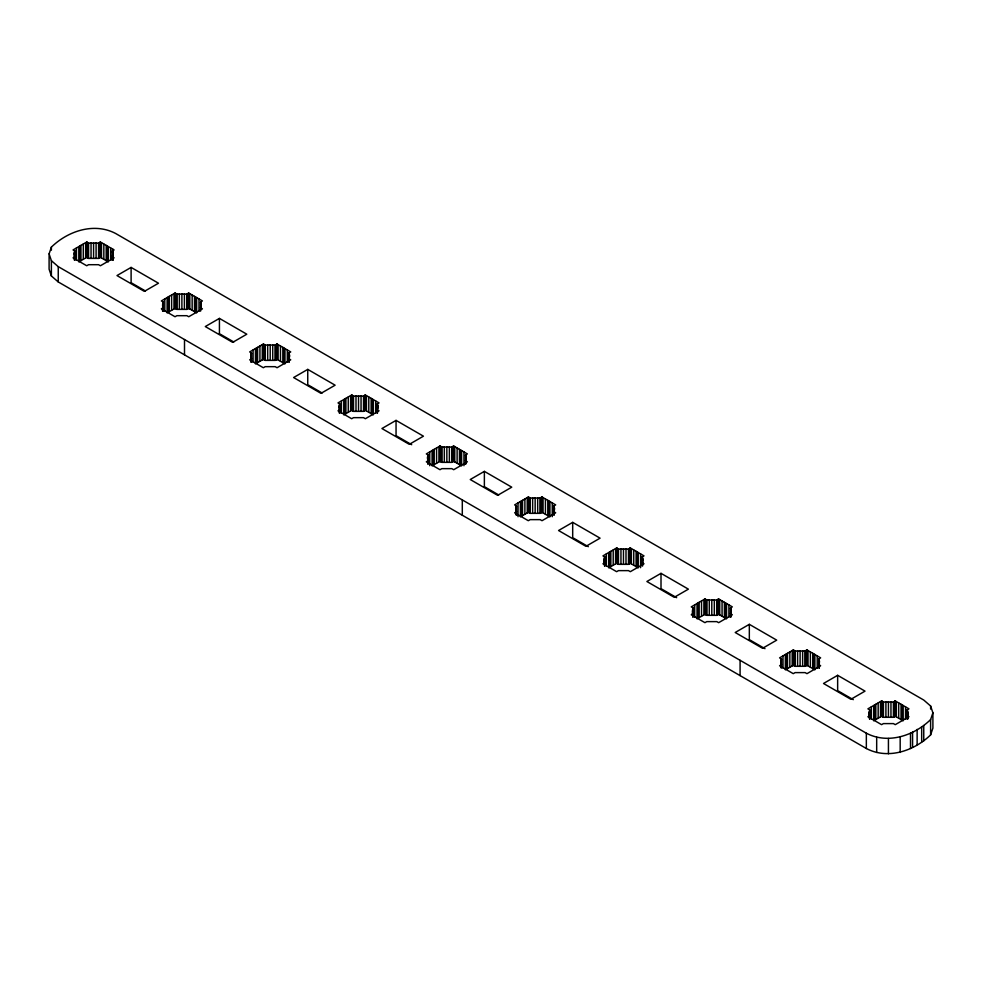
<?xml version="1.0" encoding="UTF-8"?>
<svg xmlns="http://www.w3.org/2000/svg" width="982" height="982" viewBox="0 0 982 982"><rect width="100%" height="100%" fill="white"/><g stroke="black" fill="none" stroke-linecap="round" stroke-linejoin="round"><path stroke-width="1.47" d="M74.865 250.999L74.215 253.896L74.865 256.793L73.036 257.849L86.723 265.754L88.564 264.698L98.581 264.698L100.409 265.754L114.108 257.849L112.267 256.793L112.93 253.896L112.267 250.999L114.108 249.944L100.409 242.038L98.581 243.094L88.564 243.094L86.723 242.038L73.036 249.944L74.865 250.999L74.865 260.181M162.533 311.012L163.184 301.99L161.355 300.934L175.041 293.029L176.87 294.084L186.899 294.084L188.728 293.029L202.427 300.934L200.586 301.99L200.586 311.171M200.586 301.99L201.249 304.886L200.586 307.783L202.427 308.839L188.728 316.744L186.899 315.688L176.87 315.688L175.041 316.744L161.355 308.839L163.184 307.783L162.533 304.886M251.502 352.98L250.852 355.877L251.502 358.774L249.674 359.829L263.36 367.734L265.189 366.667L275.218 366.667L277.047 367.734L290.746 359.829L288.904 358.774L289.567 355.877L288.904 352.98L290.746 351.924L277.047 344.019L275.218 345.075L265.189 345.075L263.36 344.019L249.674 351.924L251.502 352.98L251.502 362.162M339.821 403.97L339.171 406.867L339.821 409.764L337.992 410.82L351.679 418.725L353.508 417.657L363.536 417.657L365.365 418.725L379.052 410.82L377.223 409.764L377.886 406.867L377.223 403.97L379.052 402.915L365.365 395.01L363.536 396.065L353.508 396.065L351.679 395.01L337.992 402.915L339.821 403.97L339.821 413.152M428.14 454.961L427.489 457.858L428.14 460.754L426.311 461.81L439.997 469.715L441.826 468.647L451.855 468.647L453.684 469.715L467.371 461.81L465.542 460.754L466.205 457.858L465.542 454.961L467.371 453.905L453.684 446L451.855 447.055L441.826 447.055L439.997 446L426.311 453.905L428.14 454.961L428.14 464.142M516.458 505.951L515.795 508.848L516.458 511.732L514.629 512.8L528.316 520.706L530.145 519.638L540.174 519.638L542.003 520.706L555.689 512.8L553.86 511.732L554.511 508.848L553.86 505.951L555.689 504.895L542.003 496.99L540.174 498.046L530.145 498.046L528.316 496.99L514.629 504.895L516.458 505.951L516.458 515.133M604.114 562.895L604.777 556.941L602.948 555.886L616.635 547.981L618.464 549.036L628.492 549.036L630.321 547.981L644.008 555.886L642.179 556.941L642.179 565.792M692.433 613.885L693.096 607.932L691.254 606.876L704.953 598.971L706.782 600.027L716.811 600.027L718.64 598.971L732.327 606.876L730.498 607.932L730.498 616.782M780.751 664.875L781.414 658.922L779.573 657.866L793.272 649.961L795.101 651.017L805.13 651.017L806.958 649.961L820.645 657.866L818.816 658.922L818.816 667.772M869.07 715.866L869.733 709.912L867.892 708.857L881.591 700.952L883.419 702.007L893.436 702.007L895.277 700.952L908.964 708.857L907.135 709.912L907.135 719.094M907.135 709.912L907.785 712.797L907.135 715.694L908.964 716.75L895.277 724.655L893.436 723.599L883.419 723.599L881.591 724.655L867.892 716.75L869.733 715.694L869.07 712.797M49.1 253.896L51.383 247.108C67.93 231.016 94.076 222.153 115.655 233.495L923.755 700.056L930.617 706.021L932.9 712.797L932.9 728.104L930.617 734.892C914.07 750.984 887.924 759.847 866.345 748.505L58.245 281.944L51.383 275.979L49.1 269.203L49.1 253.896L51.383 260.684L51.383 275.979M930.617 734.892L930.617 719.585L932.9 712.797M51.383 260.684L58.245 266.638L866.345 733.198C887.924 744.54 914.07 735.678 930.617 719.585M108.327 246.605L108.327 261.912L100.409 257.345L98.581 258.401L88.564 258.401L86.723 257.345L78.818 261.912L78.818 246.605M131.109 267.411L116.981 275.561L144.354 291.372L158.483 283.221L131.109 267.411L131.109 282.706L145.446 290.991M196.645 297.595L196.645 312.902L188.728 308.336L186.899 309.391L176.87 309.391L175.041 308.336L167.124 312.902L167.124 297.595M219.428 318.401L205.287 326.552L232.673 342.362L246.801 334.199L219.428 318.401L219.428 333.696L233.765 341.982M284.964 348.585L284.964 363.892L277.047 359.326L275.218 360.382L265.189 360.382L263.36 359.326L255.443 363.892L255.443 348.585M307.747 369.392L293.606 377.542L320.991 393.352L335.12 385.19L307.747 369.392L307.747 384.686L322.084 392.972M373.283 399.576L373.283 414.883L365.365 410.316L363.536 411.372L353.508 411.372L351.679 410.316L343.761 414.883L343.761 399.576M396.053 420.382L381.924 428.533L409.31 444.343L423.438 436.18L396.053 420.382L396.053 435.677L411.703 444.711M461.601 450.566L461.601 465.873L453.684 461.295L451.855 462.362L441.826 462.362L439.997 461.295L432.08 465.873L432.08 450.566M484.372 471.372L470.243 479.523L497.628 495.333L511.757 487.17L484.372 471.372L484.372 486.667L498.721 494.953M549.92 501.557L549.92 516.863L542.003 512.285L540.174 513.353L530.145 513.353L528.316 512.285L520.399 516.863L520.399 501.557M572.69 522.363L558.562 530.513L585.947 546.323L600.076 538.161L572.69 522.363L572.69 537.657L588.341 546.692M638.239 552.547L638.239 567.854L630.321 563.275L628.492 564.343L618.464 564.343L616.635 563.275L608.717 567.854L608.717 552.547M661.009 573.341L646.88 581.504L674.253 597.314L688.394 589.151L661.009 573.341L661.009 588.648L676.659 597.682M726.557 603.537L726.557 618.844L718.64 614.266L716.811 615.333L706.782 615.333L704.953 614.266L697.036 618.844L697.036 603.537M749.327 624.331L735.199 632.494L762.572 648.304L776.713 640.141L749.327 624.331L749.327 639.638L764.978 648.672M814.876 654.528L814.876 669.834L806.958 665.256L805.13 666.312L795.101 666.312L793.272 665.256L785.354 669.834L785.354 654.528M837.646 675.321L823.517 683.484L850.891 699.294L865.019 691.132L837.646 675.321L837.646 690.628L853.297 699.663M903.182 705.518L903.182 720.813L895.277 716.246L893.436 717.302L883.419 717.302L881.591 716.246L873.673 720.813L873.673 705.518M818.816 658.922L819.467 661.819L818.816 664.704L820.645 665.759L806.958 673.664L805.13 672.609L795.101 672.609L793.272 673.664L779.573 665.759L781.414 664.704L780.751 661.819M730.498 607.932L731.148 610.829L730.498 613.713L732.327 614.781L718.64 622.674L716.811 621.618L706.782 621.618L704.953 622.674L691.254 614.781L693.096 613.713L692.433 610.829M642.179 556.941L642.829 559.838L642.179 562.723L644.008 563.791L630.321 571.684L628.492 570.628L618.464 570.628L616.635 571.684L602.948 563.791L604.777 562.723L604.114 559.838M930.617 706.021L930.617 709.078M923.755 725.551L923.755 740.858M921.681 726.741L921.681 742.048M917.127 729.381L917.127 744.675M912.573 732.007L912.573 747.302M910.51 733.198L910.51 748.505M907.785 712.797L907.785 718.922M907.626 711.349L907.626 718.996M907.417 709.741L907.417 718.922M905.539 706.88L905.539 719.119M902.114 704.904L902.114 720.199M901.046 704.278L901.046 719.585M900.175 737.163L900.175 752.457M898.702 702.928L898.702 718.223M896.345 701.565L896.345 716.872M895.277 700.952L895.277 716.246M894.983 701.111L894.983 716.418M894.357 701.479L894.357 716.774M893.73 701.835L893.73 717.142M893.436 702.007L893.436 717.302M890.956 701.725L890.956 717.02M888.428 701.627L888.428 716.934M888.428 738.476L888.428 753.783M885.911 701.725L885.911 717.02M883.419 702.007L883.419 717.302M883.125 701.835L883.125 717.142M882.499 701.479L882.499 716.774M881.873 701.111L881.873 716.418M881.591 700.952L881.591 716.246M880.51 701.565L880.51 716.872M878.166 702.928L878.166 718.223M876.681 737.163L876.681 752.457M875.809 704.278L875.809 719.585M874.741 704.904L874.741 720.199M871.316 706.88L871.316 719.119M869.733 709.912L869.733 719.094M869.438 715.866L869.438 718.922M869.23 711.349L869.23 715.939M866.345 733.198L866.345 748.505M819.307 660.358L819.307 668.006M819.098 658.75L819.098 667.932M817.22 655.89L817.22 668.128M813.796 653.914L813.796 669.208M812.728 653.288L812.728 668.595M810.383 651.938L810.383 667.232M808.026 650.575L808.026 665.882M806.958 649.961L806.958 665.256M806.664 650.121L806.664 665.428M806.038 650.489L806.038 665.784M805.412 650.845L805.412 666.152M805.13 651.017L805.13 666.312M802.638 650.735L802.638 666.029M800.109 650.636L800.109 665.943M797.593 650.735L797.593 666.029M795.101 651.017L795.101 666.312M794.819 650.845L794.819 666.152M794.18 650.489L794.18 665.784M793.554 650.121L793.554 665.428M793.272 649.961L793.272 665.256M792.192 650.575L792.192 665.882M789.847 651.938L789.847 667.232M787.49 653.288L787.49 668.595M786.422 653.914L786.422 669.208M782.998 655.89L782.998 668.128M781.414 658.922L781.414 667.772M781.12 664.875L781.12 667.932M780.923 660.358L780.923 664.949M740.084 660.297L740.084 675.604M730.989 609.368L730.989 616.868M730.78 607.76L730.78 616.942M728.902 604.9L728.902 617.138M725.477 602.923L725.477 618.218M724.409 602.297L724.409 617.604M722.065 600.947L722.065 616.242M719.708 599.585L719.708 614.892M718.64 598.971L718.64 614.266M718.358 599.13L718.358 614.437M717.719 599.499L717.719 614.793M717.093 599.867L717.093 615.162M716.811 600.027L716.811 615.333M714.319 599.744L714.319 615.039M711.79 599.646L711.79 614.953M709.274 599.744L709.274 615.039M706.782 600.027L706.782 615.333M706.5 599.867L706.5 615.162M705.862 599.499L705.862 614.793M705.236 599.13L705.236 614.437M704.953 598.971L704.953 614.266M703.885 599.585L703.885 614.892M701.529 600.947L701.529 616.242M699.172 602.297L699.172 617.604M698.104 602.923L698.104 618.218M694.679 604.9L694.679 617.138M693.096 607.932L693.096 617.113M692.801 607.76L692.801 616.942M692.605 609.368L692.605 613.959M642.67 558.377L642.67 565.878M642.461 556.769L642.461 564.429M640.583 553.909L640.583 567.682M637.171 551.933L637.171 567.228M636.091 551.307L636.091 566.614M633.746 549.957L633.746 565.251M631.389 548.594L631.389 563.901M630.321 547.981L630.321 563.275M630.039 548.14L630.039 563.447M629.401 548.508L629.401 563.803M628.775 548.877L628.775 564.171M628.492 549.036L628.492 564.343M626 548.754L626 564.049M623.472 548.656L623.472 563.963M620.955 548.754L620.955 564.049M618.464 549.036L618.464 564.343M618.181 548.877L618.181 564.171M617.543 548.508L617.543 563.803M616.917 548.14L616.917 563.447M616.635 547.981L616.635 563.275M615.567 548.594L615.567 563.901M613.21 549.957L613.21 565.251M610.853 551.307L610.853 566.614M609.785 551.933L609.785 567.228M606.36 553.909L606.36 566.148M604.777 556.941L604.777 566.123M604.482 556.769L604.482 565.951M604.286 558.377L604.286 561.434M554.351 507.387L554.351 510.444M554.143 505.779L554.143 514.961M553.86 505.951L553.86 515.133M552.265 502.919L552.265 516.692M548.852 500.943L548.852 516.237M547.784 500.329L547.784 515.624M545.427 498.966L545.427 514.261M543.071 497.604L543.071 512.911M542.003 496.99L542.003 512.285M541.72 497.15L541.72 512.457M541.082 497.518L541.082 512.825M540.456 497.886L540.456 513.181M540.174 498.046L540.174 513.353M537.682 497.764L537.682 513.058M535.153 497.665L535.153 512.972M532.637 497.764L532.637 513.058M530.145 498.046L530.145 513.353M529.863 497.886L529.863 513.181M529.224 497.518L529.224 512.825M528.598 497.15L528.598 512.457M528.316 496.99L528.316 512.285M527.248 497.604L527.248 512.911M524.891 498.966L524.891 514.261M522.534 500.329L522.534 515.624M521.467 500.943L521.467 516.237M518.042 502.919L518.042 516.692M516.176 505.779L516.176 514.961M515.967 507.387L515.967 510.444M466.033 456.397L466.033 459.453M465.824 454.801L465.824 463.97M465.542 454.961L465.542 464.142M463.958 451.929L463.958 465.701M462.301 499.924L462.301 515.219M460.533 449.952L460.533 465.247M459.466 449.339L459.466 464.633M457.109 447.976L457.109 463.271M454.752 446.614L454.752 461.921M453.684 446L453.684 461.295M453.402 446.159L453.402 461.466M452.776 446.528L452.776 461.835M452.137 446.896L452.137 462.191M451.855 447.055L451.855 462.362M449.363 446.773L449.363 462.08M446.847 446.675L446.847 461.982M444.318 446.773L444.318 462.08M441.826 447.055L441.826 462.362M441.544 446.896L441.544 462.191M440.918 446.528L440.918 461.835M440.28 446.159L440.28 461.466M439.997 446L439.997 461.295M438.929 446.614L438.929 461.921M436.573 447.976L436.573 463.271M434.216 449.339L434.216 464.633M433.148 449.952L433.148 465.247M429.735 451.929L429.735 465.701M427.857 454.801L427.857 463.97M427.649 456.397L427.649 459.453M377.714 405.406L377.714 408.463M377.518 403.811L377.518 412.992M377.223 403.97L377.223 413.152M375.64 400.938L375.64 413.177M372.215 398.962L372.215 414.257M371.147 398.348L371.147 413.643M368.79 396.986L368.79 412.293M366.433 395.623L366.433 410.93M365.365 395.01L365.365 410.316M365.083 395.169L365.083 410.476M364.457 395.537L364.457 410.844M363.819 395.906L363.819 411.2M363.536 396.065L363.536 411.372M361.045 395.783L361.045 411.09M358.528 395.685L358.528 410.992M356 395.783L356 411.09M353.508 396.065L353.508 411.372M353.225 395.906L353.225 411.2M352.599 395.537L352.599 410.844M351.961 395.169L351.961 410.476M351.679 395.01L351.679 410.316M350.611 395.623L350.611 410.93M348.254 396.986L348.254 412.293M345.91 398.348L345.91 413.643M344.829 398.962L344.829 414.257M341.417 400.938L341.417 413.177M339.539 403.811L339.539 412.992M339.33 405.406L339.33 413.054M289.395 354.416L289.395 357.473M289.199 352.82L289.199 362.002M288.904 352.98L288.904 362.162M287.321 349.948L287.321 362.186M283.896 347.972L283.896 363.279M282.828 347.358L282.828 362.653M280.471 345.995L280.471 361.302M278.115 344.633L278.115 359.94M277.047 344.019L277.047 359.326M276.764 344.191L276.764 359.486M276.138 344.547L276.138 359.854M275.5 344.915L275.5 360.21M275.218 345.075L275.218 360.382M272.726 344.792L272.726 360.099M270.21 344.694L270.21 360.001M267.681 344.792L267.681 360.099M265.189 345.075L265.189 360.382M264.907 344.915L264.907 360.21M264.281 344.547L264.281 359.854M263.642 344.191L263.642 359.486M263.36 344.019L263.36 359.326M262.292 344.633L262.292 359.94M259.935 345.995L259.935 361.302M257.591 347.358L257.591 362.653M256.523 347.972L256.523 363.279M253.098 349.948L253.098 362.186M251.22 352.82L251.22 362.002M251.011 354.416L251.011 362.063M201.249 304.886L201.249 307.943M201.077 303.426L201.077 308.017M199.002 298.958L199.002 311.196M195.578 296.981L195.578 312.288M194.51 296.368L194.51 311.662M192.153 295.005L192.153 310.312M189.808 293.643L189.808 308.949M188.728 293.029L188.728 308.336M188.446 293.201L188.446 308.495M187.82 293.557L187.82 308.864M187.181 293.925L187.181 309.22M186.899 294.084L186.899 309.391M184.506 339.539L184.506 354.846M184.407 293.802L184.407 309.109M181.891 293.704L181.891 309.011M179.362 293.802L179.362 309.109M176.87 294.084L176.87 309.391M176.588 293.925L176.588 309.22M175.962 293.557L175.962 308.864M175.336 293.201L175.336 308.495M175.041 293.029L175.041 308.336M173.974 293.643L173.974 308.949M171.617 295.005L171.617 310.312M169.272 296.368L169.272 311.662M168.204 296.981L168.204 312.288M164.78 298.958L164.78 311.196M163.184 301.99L163.184 311.171M162.902 301.83L162.902 311.012M162.693 303.426L162.693 311.073M113.188 257.321L113.188 260.377M113.04 249.33L113.04 252.386M112.93 253.896L112.93 256.953M112.77 252.435L112.77 257.026M112.562 256.953L112.562 260.021M112.267 250.999L112.267 260.181M110.684 247.967L110.684 260.205M107.259 245.991L107.259 261.298M106.191 245.377L106.191 260.672M103.834 244.015L103.834 259.322M101.49 242.652L101.49 257.959M100.409 242.038L100.409 257.345M100.127 242.21L100.127 257.505M99.501 242.566L99.501 257.873M98.875 242.935L98.875 258.229M98.581 243.094L98.581 258.401M96.089 242.812L96.089 258.119M93.572 242.714L93.572 258.02M91.044 242.812L91.044 258.119M88.564 243.094L88.564 258.401M88.27 242.935L88.27 258.229M87.644 242.566L87.644 257.873M87.017 242.21L87.017 257.505M86.723 242.038L86.723 257.345M85.655 242.652L85.655 257.959M83.298 244.015L83.298 259.322M80.954 245.377L80.954 260.672M79.886 245.991L79.886 261.298M76.461 247.967L76.461 260.205M74.583 250.84L74.583 260.021M74.374 252.435L74.374 260.095M58.245 266.638L58.245 281.944M51.383 247.108L51.383 250.177"/></g></svg>
